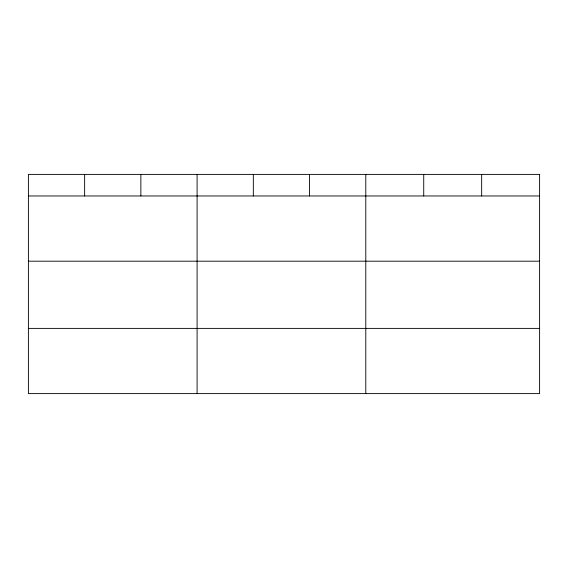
<?xml version="1.0" encoding="UTF-8"?>
<svg xmlns="http://www.w3.org/2000/svg" width="568" height="568" viewBox="0 0 568 568"><rect width="100%" height="100%" fill="white"/><g stroke="black" fill="none" stroke-linecap="round" stroke-linejoin="round"><path stroke-width="0.85" d="M28.4 195.967L539.6 195.967M28.4 261.188L539.6 261.188M28.4 328.389L539.6 328.389M481.664 174.39L481.664 195.967M423.728 174.39L423.728 195.967M365.792 174.39L365.792 393.61M309.56 174.39L309.56 195.967M253.328 174.39L253.328 195.967M197.096 174.39L197.096 393.61M140.864 174.39L140.864 195.967M84.632 174.39L84.632 195.967M539.6 174.39L28.4 174.39L28.4 393.61L539.6 393.61L539.6 174.39"/></g></svg>
